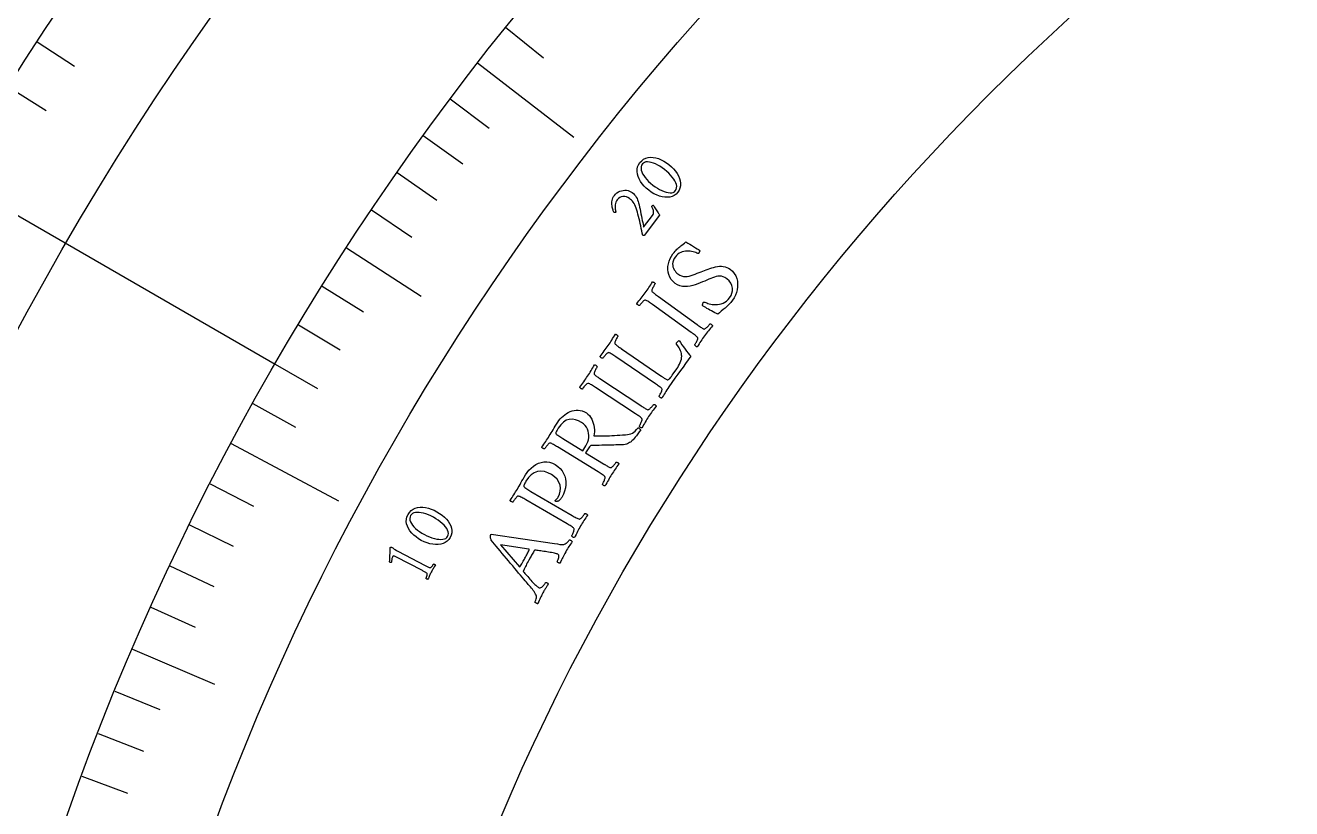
# Model space of a CAD drawing. Header units: millimetres. Extents: x -60 to 60, y -60 to 77.
# Drawn here: x -45.75 to -23.26, y 15.95 to 29.87 of the extents above; entities that cross this region are included whole.
import ezdxf

# ---------------------------------------------------------------- set-up
doc = ezdxf.new("R2010")
doc.units = ezdxf.units.MM
for name, color, linetype in [('ENGRAVE', 7, 'Continuous'), ('ENGRAVE_FINE', 8, 'Continuous'), ('TEXT', 5, 'Continuous')]:
    doc.layers.add(name, color=color, linetype=linetype)

msp = doc.modelspace()

# ---------------------------------------------------------------- linework, layer by layer
at = {"layer": 'ENGRAVE'}
for points in [[(-37.7163, 29.2023), (-36.0084, 27.8799)], [(-47.0252, 27.15), (-41.3094, 23.85)], [(-40.0455, 25.9162), (-38.7157, 25.0556)], [(-42.0938, 22.4367), (-40.1876, 21.4207)], [(-43.8445, 18.7869), (-42.3886, 18.163)]]:
    msp.add_lwpolyline(points, dxfattribs=at)
for radius in [58.8, 58.8, 57.225, 54.3, 54.3, 51.99, 47.7, 47.7, 45.18, 40.5, 40.5]:
    msp.add_circle((0, 0), radius, dxfattribs=at)
at = {"layer": 'ENGRAVE_FINE'}
for points in [[(-37.2183, 29.8344), (-36.5442, 29.294)], [(-45.5398, 29.5739), (-44.8756, 29.1425)], [(-46.049, 28.7746), (-45.3774, 28.3549)], [(-38.2037, 28.5616), (-37.5117, 28.0443)], [(-38.6805, 27.9125), (-37.9799, 27.4069)], [(-39.1465, 27.2551), (-38.4374, 26.7614)], [(-39.6015, 26.5896), (-38.8842, 26.108)], [(-40.4782, 25.2351), (-39.745, 24.778)], [(-40.8995, 24.5464), (-40.1586, 24.1017)], [(-41.3093, 23.8503), (-40.561, 23.4183)], [(-41.7074, 23.147), (-40.9519, 22.7277)], [(-42.4682, 21.7196), (-41.699, 21.3262)], [(-42.8307, 20.9958), (-42.0549, 20.6155)], [(-43.1809, 20.2657), (-42.3988, 19.8986)], [(-43.5189, 19.5293), (-42.7307, 19.1756)], [(-44.1576, 18.0386), (-43.3578, 17.7119)], [(-44.4581, 17.2848), (-43.6529, 16.9717)], [(-44.7459, 16.5255), (-43.9354, 16.2262)]]:
    msp.add_lwpolyline(points, dxfattribs=at)
at = {"layer": 'TEXT'}
for points in [[(-34.8316, 27.4308), (-34.8006, 27.4643), (-34.7661, 27.4904), (-34.7281, 27.509), (-34.6868, 27.5201), (-34.6431, 27.5245), (-34.598, 27.5227), (-34.5517, 27.5148), (-34.504, 27.5007), (-34.4561, 27.4813), (-34.4091, 27.4571), (-34.3628, 27.4282), (-34.3174, 27.3946), (-34.2746, 27.3577), (-34.2363, 27.319), (-34.2023, 27.2784), (-34.1728, 27.2359), (-34.1485, 27.1925), (-34.1302, 27.1491), (-34.118, 27.1056), (-34.1118, 27.0622), (-34.1126, 27.0198), (-34.1212, 26.9792), (-34.1377, 26.9405), (-34.1621, 26.9036), (-34.1916, 26.8721), (-34.2249, 26.8475), (-34.2622, 26.8299), (-34.3033, 26.8191), (-34.3472, 26.8146), (-34.3925, 26.8161), (-34.4392, 26.8234), (-34.4873, 26.8366), (-34.5357, 26.8551), (-34.5833, 26.8784), (-34.63, 26.9065), (-34.6759, 26.9394), (-34.7192, 26.9757), (-34.758, 27.014), (-34.7924, 27.0542), (-34.8224, 27.0965), (-34.847, 27.1398), (-34.8653, 27.1833), (-34.8774, 27.2269), (-34.8832, 27.2707), (-34.882, 27.3136), (-34.873, 27.3546), (-34.8562, 27.3937), (-34.8316, 27.4308)], [(-34.7891, 27.406), (-34.8034, 27.3827), (-34.8114, 27.3571), (-34.8133, 27.329), (-34.8089, 27.2986), (-34.7989, 27.2666), (-34.7841, 27.2338), (-34.7645, 27.2002), (-34.74, 27.1657), (-34.7114, 27.1311), (-34.6791, 27.0973), (-34.6434, 27.0641), (-34.604, 27.0317), (-34.5634, 27.0017), (-34.5229, 26.9752), (-34.4823, 26.9521), (-34.4417, 26.9324), (-34.4023, 26.9165), (-34.365, 26.9048), (-34.33, 26.8973), (-34.2972, 26.8939), (-34.2676, 26.8952), (-34.2421, 26.9015), (-34.2209, 26.913), (-34.2038, 26.9295), (-34.1888, 26.9539), (-34.1806, 26.9803), (-34.179, 27.0089), (-34.1842, 27.0396), (-34.1953, 27.0717), (-34.2113, 27.1047), (-34.2323, 27.1385), (-34.2582, 27.1731), (-34.2881, 27.2078), (-34.3209, 27.2418), (-34.3568, 27.2749), (-34.3956, 27.3073), (-34.4362, 27.3379), (-34.4765, 27.3648), (-34.5163, 27.3879), (-34.5557, 27.4074), (-34.5939, 27.4229), (-34.6301, 27.4341), (-34.6642, 27.441), (-34.6963, 27.4437), (-34.7254, 27.4418), (-34.7506, 27.4349), (-34.7718, 27.4229), (-34.7891, 27.406)], [(-34.596, 26.6752), (-34.5869, 26.6595), (-34.577, 26.643), (-34.5663, 26.6257), (-34.5549, 26.6076), (-34.5432, 26.5895), (-34.532, 26.5721), (-34.5211, 26.5554), (-34.5107, 26.5395), (-34.5012, 26.5253), (-34.4935, 26.5136), (-34.4874, 26.5044), (-34.4829, 26.4978), (-34.7585, 26.1353), (-34.7609, 26.1346), (-34.7638, 26.1341), (-34.7671, 26.1338), (-34.7708, 26.1336), (-34.7743, 26.1337), (-34.7773, 26.1342), (-34.7798, 26.1349), (-34.7817, 26.136), (-34.7902, 26.1771), (-34.7989, 26.219), (-34.808, 26.2615), (-34.8174, 26.3048), (-34.827, 26.3481), (-34.8368, 26.3908), (-34.8469, 26.4328), (-34.8573, 26.4743), (-34.8677, 26.5142), (-34.8782, 26.552), (-34.8887, 26.5874), (-34.8992, 26.6205), (-34.9109, 26.6528), (-34.9233, 26.681), (-34.9364, 26.7053), (-34.9503, 26.7255), (-34.9652, 26.7432), (-34.9813, 26.7601), (-34.9988, 26.7762), (-35.0175, 26.7915), (-35.0449, 26.8092), (-35.0733, 26.8211), (-35.1028, 26.8272), (-35.1332, 26.8274), (-35.1628, 26.8219), (-35.1895, 26.8107), (-35.2133, 26.7937), (-35.2342, 26.7709), (-35.2487, 26.7494), (-35.2599, 26.7276), (-35.2677, 26.7053), (-35.2722, 26.6827), (-35.2742, 26.6605), (-35.2747, 26.6395), (-35.2736, 26.6198), (-35.2709, 26.6012), (-35.2676, 26.5845), (-35.2644, 26.5705), (-35.2612, 26.5592), (-35.2582, 26.5505), (-35.2612, 26.5475), (-35.265, 26.5451), (-35.2698, 26.5433), (-35.2756, 26.5421), (-35.2812, 26.5415), (-35.2857, 26.5414), (-35.289, 26.5418), (-35.2912, 26.5428), (-35.2951, 26.5494), (-35.2997, 26.5588), (-35.3049, 26.5709), (-35.3106, 26.5856), (-35.3163, 26.6026), (-35.3211, 26.6212), (-35.3252, 26.6415), (-35.3284, 26.6634), (-35.3303, 26.6863), (-35.3305, 26.7095), (-35.329, 26.733), (-35.3257, 26.7568), (-35.32, 26.7804), (-35.3114, 26.8034), (-35.2997, 26.8258), (-35.285, 26.8474), (-35.2643, 26.8713), (-35.2413, 26.8916), (-35.216, 26.9083), (-35.1885, 26.9214), (-35.1597, 26.9309), (-35.1308, 26.9368), (-35.1017, 26.9392), (-35.0725, 26.9379), (-35.0441, 26.9331), (-35.0174, 26.9247), (-34.9923, 26.9127), (-34.9689, 26.8971), (-34.9475, 26.879), (-34.9283, 26.8594), (-34.9113, 26.8383), (-34.8965, 26.8156), (-34.8838, 26.7918), (-34.8728, 26.767), (-34.8637, 26.7412), (-34.8564, 26.7144), (-34.8478, 26.678), (-34.8393, 26.64), (-34.8308, 26.6004), (-34.8223, 26.5593), (-34.814, 26.518), (-34.8059, 26.478), (-34.7982, 26.4392), (-34.7907, 26.4017), (-34.7838, 26.3666), (-34.7775, 26.3352), (-34.772, 26.3076), (-34.7671, 26.2837), (-34.6085, 26.4921), (-34.5984, 26.5079), (-34.5918, 26.5242), (-34.5888, 26.541), (-34.5894, 26.5583), (-34.5931, 26.5767), (-34.5998, 26.5968), (-34.6093, 26.6185), (-34.6216, 26.6419), (-34.6233, 26.6456), (-34.6234, 26.6497), (-34.6219, 26.654), (-34.619, 26.6587), (-34.6174, 26.6605), (-34.6151, 26.6626), (-34.6122, 26.665), (-34.6086, 26.6678), (-34.6048, 26.6704), (-34.6015, 26.6725), (-34.5985, 26.6741), (-34.596, 26.6752)], [(-34.2457, 25.8105), (-34.2268, 25.8349), (-34.2087, 25.8565), (-34.1917, 25.8754), (-34.1755, 25.8916), (-34.1595, 25.9063), (-34.1428, 25.9209), (-34.1254, 25.9352), (-34.1074, 25.9494), (-34.088, 25.9644), (-34.0665, 25.9812), (-34.043, 25.9999), (-34.0174, 26.0204), (-33.9829, 26.0015), (-33.9483, 25.9816), (-33.9136, 25.9608), (-33.8787, 25.9391), (-33.8461, 25.9183), (-33.818, 25.9001), (-33.7945, 25.8846), (-33.7755, 25.8717), (-33.7718, 25.8687), (-33.77, 25.8643), (-33.7701, 25.8584), (-33.7721, 25.851), (-33.7752, 25.8434), (-33.7782, 25.8368), (-33.7813, 25.8312), (-33.7844, 25.8266), (-33.7889, 25.8215), (-33.7938, 25.8176), (-33.799, 25.815), (-33.8046, 25.8136), (-33.8216, 25.8227), (-33.8411, 25.8311), (-33.8631, 25.8387), (-33.8875, 25.8457), (-33.9135, 25.8513), (-33.9403, 25.8551), (-33.9679, 25.857), (-33.9963, 25.8571), (-34.0248, 25.8549), (-34.053, 25.8501), (-34.0807, 25.8427), (-34.108, 25.8326), (-34.1341, 25.8195), (-34.1583, 25.8028), (-34.1805, 25.7824), (-34.2009, 25.7585), (-34.2228, 25.7258), (-34.2385, 25.6941), (-34.2482, 25.6632), (-34.2517, 25.6333), (-34.2503, 25.6046), (-34.2453, 25.5774), (-34.2366, 25.5517), (-34.2242, 25.5275), (-34.2094, 25.5051), (-34.1932, 25.485), (-34.1756, 25.4671), (-34.1567, 25.4514), (-34.1247, 25.4308), (-34.0922, 25.4164), (-34.0591, 25.4083), (-34.0256, 25.4063), (-33.9916, 25.4089), (-33.9571, 25.4148), (-33.9221, 25.4237), (-33.8867, 25.4358), (-33.8509, 25.4494), (-33.8148, 25.463), (-33.7784, 25.4764), (-33.7418, 25.4897), (-33.7141, 25.5004), (-33.6851, 25.5117), (-33.6546, 25.5234), (-33.6228, 25.5357), (-33.59, 25.5478), (-33.5568, 25.5588), (-33.523, 25.5687), (-33.4888, 25.5775), (-33.4544, 25.5843), (-33.4203, 25.5881), (-33.3864, 25.5888), (-33.3527, 25.5864), (-33.3198, 25.5802), (-33.288, 25.5694), (-33.2573, 25.554), (-33.2277, 25.534), (-33.1886, 25.4992), (-33.1564, 25.4604), (-33.1314, 25.4176), (-33.1133, 25.3709), (-33.1019, 25.3219), (-33.0966, 25.2723), (-33.0976, 25.2221), (-33.1046, 25.1713), (-33.1175, 25.1214), (-33.1356, 25.0738), (-33.1591, 25.0285), (-33.1879, 24.9855), (-33.2184, 24.9473), (-33.2505, 24.9114), (-33.2843, 24.8779), (-33.3199, 24.8466), (-33.3551, 24.8172), (-33.388, 24.7891), (-33.4187, 24.7622), (-33.4471, 24.7366), (-33.4747, 24.7497), (-33.5029, 24.7637), (-33.5317, 24.7787), (-33.5611, 24.7945), (-33.5898, 24.8103), (-33.6165, 24.8254), (-33.6414, 24.8396), (-33.6643, 24.8531), (-33.6841, 24.865), (-33.6997, 24.8745), (-33.711, 24.8816), (-33.718, 24.8864), (-33.7188, 24.8936), (-33.7191, 24.9008), (-33.7188, 24.9081), (-33.718, 24.9155), (-33.7166, 24.9227), (-33.7143, 24.9295), (-33.7113, 24.9358), (-33.7074, 24.9418), (-33.7016, 24.9477), (-33.695, 24.9509), (-33.6876, 24.9513), (-33.6794, 24.9488), (-33.6646, 24.9427), (-33.6467, 24.9363), (-33.6256, 24.9296), (-33.6015, 24.9226), (-33.5749, 24.9163), (-33.5467, 24.9116), (-33.5168, 24.9085), (-33.4853, 24.9069), (-33.453, 24.9079), (-33.4207, 24.9124), (-33.3885, 24.9204), (-33.3564, 24.9318), (-33.3251, 24.9478), (-33.295, 24.9693), (-33.2664, 24.9964), (-33.239, 25.0291), (-33.2146, 25.0681), (-33.1984, 25.1095), (-33.1902, 25.1534), (-33.1903, 25.1997), (-33.1996, 25.2456), (-33.2195, 25.2885), (-33.2498, 25.3283), (-33.2906, 25.3649), (-33.3233, 25.3869), (-33.3553, 25.4024), (-33.3864, 25.4114), (-33.4168, 25.4138), (-33.4471, 25.4114), (-33.4778, 25.4058), (-33.509, 25.397), (-33.5407, 25.3851), (-33.5731, 25.3712), (-33.6067, 25.3567), (-33.6413, 25.3415), (-33.6771, 25.3257), (-33.7183, 25.309), (-33.7608, 25.2924), (-33.8046, 25.276), (-33.8497, 25.2596), (-33.8955, 25.2453), (-33.9413, 25.235), (-33.9871, 25.2285), (-34.033, 25.2261), (-34.0782, 25.2293), (-34.1219, 25.2401), (-34.1641, 25.2584), (-34.2049, 25.2842), (-34.2439, 25.3174), (-34.2759, 25.3544), (-34.3009, 25.395), (-34.3189, 25.4393), (-34.3303, 25.4859), (-34.3355, 25.5332), (-34.3346, 25.5814), (-34.3275, 25.6304), (-34.3147, 25.6787), (-34.2968, 25.7248), (-34.2738, 25.7687), (-34.2457, 25.8105)], [(-34.7397, 25.1139), (-34.7223, 25.1382), (-34.7055, 25.1625), (-34.6891, 25.1866), (-34.6733, 25.2107), (-34.6575, 25.2349), (-34.6412, 25.2596), (-34.6243, 25.2847), (-34.607, 25.3102), (-34.601, 25.3102), (-34.5945, 25.3084), (-34.5874, 25.3048), (-34.5798, 25.2993), (-34.5727, 25.293), (-34.5672, 25.2872), (-34.5633, 25.2817), (-34.5611, 25.2766), (-34.5654, 25.2704), (-34.5709, 25.2619), (-34.5776, 25.2511), (-34.5856, 25.238), (-34.5938, 25.2237), (-34.6014, 25.2097), (-34.6084, 25.1959), (-34.6148, 25.1823), (-34.6197, 25.1698), (-34.6221, 25.1593), (-34.622, 25.151), (-34.6195, 25.1447), (-34.6123, 25.136), (-34.6035, 25.127), (-34.5931, 25.1175), (-34.581, 25.1078), (-34.5678, 25.0976), (-34.5539, 25.0871), (-34.5394, 25.0763), (-34.5241, 25.0651), (-34.5216, 25.0633), (-34.5191, 25.0616), (-34.5167, 25.0598), (-34.5142, 25.058), (-34.5117, 25.0562), (-34.5093, 25.0544), (-34.5068, 25.0526), (-34.5043, 25.0508), (-33.8186, 24.5529), (-33.8161, 24.5511), (-33.8136, 24.5493), (-33.8112, 24.5475), (-33.8087, 24.5458), (-33.8062, 24.544), (-33.8038, 24.5422), (-33.8013, 24.5404), (-33.7988, 24.5386), (-33.7835, 24.5276), (-33.7689, 24.5172), (-33.7549, 24.5074), (-33.7415, 24.4982), (-33.7288, 24.49), (-33.7169, 24.4832), (-33.7058, 24.4777), (-33.6954, 24.4735), (-33.6893, 24.4734), (-33.6817, 24.476), (-33.6725, 24.4811), (-33.6616, 24.4888), (-33.6502, 24.4983), (-33.6389, 24.5084), (-33.6278, 24.5194), (-33.617, 24.5312), (-33.6071, 24.5424), (-33.5991, 24.5518), (-33.5928, 24.5594), (-33.5884, 24.5652), (-33.5829, 24.5645), (-33.5765, 24.5625), (-33.5693, 24.559), (-33.5612, 24.5541), (-33.5537, 24.5485), (-33.548, 24.5429), (-33.5443, 24.5372), (-33.5424, 24.5316), (-33.5616, 24.5086), (-33.5804, 24.4861), (-33.5986, 24.4639), (-33.6164, 24.4422), (-33.6339, 24.4205), (-33.6512, 24.3981), (-33.6685, 24.3753), (-33.6857, 24.3519), (-33.7021, 24.3288), (-33.7183, 24.3053), (-33.7344, 24.2814), (-33.7503, 24.257), (-33.7661, 24.2322), (-33.782, 24.2072), (-33.7978, 24.1819), (-33.8137, 24.1562), (-33.8197, 24.1562), (-33.8262, 24.158), (-33.8333, 24.1616), (-33.841, 24.167), (-33.8482, 24.1732), (-33.8537, 24.1789), (-33.8577, 24.1843), (-33.86, 24.1893), (-33.8559, 24.1954), (-33.8507, 24.2037), (-33.8443, 24.2143), (-33.8367, 24.2272), (-33.8289, 24.2412), (-33.8219, 24.2553), (-33.8155, 24.2695), (-33.8099, 24.2837), (-33.8058, 24.2966), (-33.8039, 24.307), (-33.8041, 24.3147), (-33.8065, 24.3198), (-33.8151, 24.3303), (-33.8255, 24.3412), (-33.838, 24.3524), (-33.8524, 24.3639), (-33.8681, 24.3758), (-33.8845, 24.388), (-33.9016, 24.4005), (-33.9194, 24.4134), (-34.6072, 24.9085), (-34.6252, 24.9213), (-34.6426, 24.9336), (-34.6597, 24.9455), (-34.6763, 24.9569), (-34.6922, 24.9671), (-34.707, 24.9755), (-34.7209, 24.982), (-34.7337, 24.9867), (-34.74, 24.9878), (-34.7477, 24.9856), (-34.7568, 24.9801), (-34.7673, 24.9713), (-34.7785, 24.9606), (-34.7896, 24.9493), (-34.8007, 24.9376), (-34.8116, 24.9252), (-34.8216, 24.9136), (-34.8298, 24.9038), (-34.8361, 24.8959), (-34.8406, 24.8899), (-34.8462, 24.8904), (-34.8526, 24.8923), (-34.8599, 24.8957), (-34.868, 24.9005), (-34.8756, 24.906), (-34.8813, 24.9116), (-34.8851, 24.9172), (-34.8869, 24.9229), (-34.868, 24.9476), (-34.8491, 24.9719), (-34.8303, 24.9959), (-34.8114, 25.0196), (-34.7928, 25.0432), (-34.7747, 25.0667), (-34.757, 25.0903), (-34.7397, 25.1139)], [(-34.4608, 23.643), (-34.459, 23.6417), (-34.4567, 23.6401), (-34.4539, 23.6383), (-34.4508, 23.6361), (-34.4427, 23.6305), (-34.4334, 23.6242), (-34.423, 23.617), (-34.4114, 23.6091), (-34.3994, 23.601), (-34.3879, 23.5936), (-34.3767, 23.5866), (-34.3659, 23.5803), (-34.3561, 23.5752), (-34.3482, 23.5719), (-34.3421, 23.5704), (-34.3378, 23.5709), (-34.3265, 23.576), (-34.3157, 23.5829), (-34.3054, 23.5915), (-34.2956, 23.6018), (-34.285, 23.6148), (-34.2724, 23.6315), (-34.2577, 23.6517), (-34.241, 23.6756), (-34.1777, 23.7668), (-34.1619, 23.791), (-34.1466, 23.8173), (-34.1318, 23.8457), (-34.1176, 23.8761), (-34.1054, 23.9067), (-34.0966, 23.9357), (-34.0914, 23.9629), (-34.0896, 23.9885), (-34.0912, 24.0114), (-34.0952, 24.0353), (-34.1016, 24.0602), (-34.1104, 24.086), (-34.1224, 24.1131), (-34.1382, 24.1418), (-34.1577, 24.1722), (-34.1811, 24.2042), (-34.1836, 24.21), (-34.1833, 24.217), (-34.1803, 24.2251), (-34.1747, 24.2345), (-34.1643, 24.2477), (-34.1545, 24.2575), (-34.1453, 24.264), (-34.1365, 24.2671), (-34.1113, 24.2314), (-34.0853, 24.1944), (-34.0587, 24.1562), (-34.0314, 24.1168), (-34.0042, 24.0789), (-33.978, 24.0453), (-33.9529, 24.016), (-33.9287, 23.9909), (-33.9747, 23.9262), (-34.0209, 23.8619), (-34.0672, 23.798), (-34.1136, 23.7345), (-34.1613, 23.6689), (-34.2113, 23.5988), (-34.2636, 23.5242), (-34.3181, 23.445), (-34.3368, 23.4173), (-34.3541, 23.3909), (-34.3701, 23.3657), (-34.3848, 23.3417), (-34.3991, 23.3183), (-34.4139, 23.2946), (-34.4294, 23.2707), (-34.4454, 23.2466), (-34.4514, 23.2464), (-34.4579, 23.2481), (-34.4651, 23.2515), (-34.473, 23.2567), (-34.4803, 23.2626), (-34.486, 23.2682), (-34.4901, 23.2735), (-34.4926, 23.2784), (-34.4887, 23.2846), (-34.4836, 23.2931), (-34.4775, 23.3038), (-34.4703, 23.3169), (-34.4629, 23.3311), (-34.4562, 23.3454), (-34.4503, 23.3597), (-34.445, 23.3741), (-34.4413, 23.3871), (-34.4396, 23.3975), (-34.44, 23.4052), (-34.4426, 23.4102), (-34.4514, 23.4206), (-34.4622, 23.4312), (-34.4749, 23.442), (-34.4896, 23.4532), (-34.5056, 23.4646), (-34.5224, 23.4764), (-34.5398, 23.4885), (-34.5579, 23.5009), (-35.2587, 23.9774), (-35.277, 23.9898), (-35.2948, 24.0016), (-35.3121, 24.013), (-35.329, 24.024), (-35.3452, 24.0338), (-35.3602, 24.0418), (-35.3743, 24.0479), (-35.3872, 24.0523), (-35.3935, 24.0532), (-35.4011, 24.0508), (-35.4101, 24.045), (-35.4204, 24.036), (-35.4313, 24.025), (-35.4421, 24.0134), (-35.4528, 24.0013), (-35.4635, 23.9887), (-35.4731, 23.9768), (-35.481, 23.9668), (-35.4872, 23.9587), (-35.4915, 23.9526), (-35.4971, 23.953), (-35.5036, 23.9548), (-35.5109, 23.9579), (-35.5192, 23.9625), (-35.5269, 23.9678), (-35.5328, 23.9732), (-35.5367, 23.9788), (-35.5387, 23.9844), (-35.5204, 24.0095), (-35.5022, 24.0344), (-35.484, 24.0589), (-35.4658, 24.0831), (-35.4478, 24.1071), (-35.4303, 24.1312), (-35.4132, 24.1552), (-35.3966, 24.1792), (-35.3799, 24.204), (-35.3637, 24.2287), (-35.348, 24.2533), (-35.3328, 24.2778), (-35.3176, 24.3024), (-35.302, 24.3275), (-35.2858, 24.353), (-35.2692, 24.379), (-35.2632, 24.3792), (-35.2566, 24.3776), (-35.2494, 24.3741), (-35.2417, 24.3688), (-35.2344, 24.3628), (-35.2288, 24.3571), (-35.2248, 24.3517), (-35.2224, 24.3467), (-35.2265, 24.3404), (-35.2318, 24.3317), (-35.2382, 24.3207), (-35.2458, 24.3074), (-35.2537, 24.2929), (-35.2609, 24.2787), (-35.2675, 24.2647), (-35.2736, 24.2509), (-35.2781, 24.2383), (-35.2802, 24.2278), (-35.2799, 24.2194), (-35.2773, 24.2132), (-35.2698, 24.2047), (-35.2608, 24.1959), (-35.2501, 24.1868), (-35.2378, 24.1773), (-35.2244, 24.1675), (-35.2102, 24.1574), (-35.1953, 24.147), (-35.1797, 24.1362), (-35.1772, 24.1345), (-35.1747, 24.1328), (-35.1722, 24.1311), (-35.1697, 24.1293), (-35.1672, 24.1276), (-35.1647, 24.1259), (-35.1622, 24.1242), (-35.1596, 24.1224)], [(-35.7627, 23.6344), (-35.7463, 23.6595), (-35.7305, 23.6844), (-35.7152, 23.7092), (-35.7004, 23.7339), (-35.6856, 23.7588), (-35.6703, 23.7841), (-35.6546, 23.8099), (-35.6383, 23.8361), (-35.6323, 23.8364), (-35.6257, 23.8349), (-35.6185, 23.8315), (-35.6106, 23.8263), (-35.6033, 23.8204), (-35.5976, 23.8148), (-35.5935, 23.8095), (-35.591, 23.8045), (-35.5951, 23.7981), (-35.6002, 23.7894), (-35.6065, 23.7783), (-35.6139, 23.7648), (-35.6215, 23.7503), (-35.6285, 23.736), (-35.6349, 23.7219), (-35.6408, 23.708), (-35.6451, 23.6953), (-35.647, 23.6848), (-35.6466, 23.6764), (-35.6439, 23.6702), (-35.6363, 23.6619), (-35.6271, 23.6532), (-35.6163, 23.6442), (-35.6039, 23.635), (-35.5903, 23.6254), (-35.5759, 23.6155), (-35.5609, 23.6053), (-35.5452, 23.5948), (-35.5426, 23.5931), (-35.5401, 23.5914), (-35.5376, 23.5897), (-35.535, 23.588), (-35.5325, 23.5863), (-35.53, 23.5846), (-35.5274, 23.583), (-35.5249, 23.5813), (-34.8188, 23.1126), (-34.8163, 23.1109), (-34.8137, 23.1092), (-34.8112, 23.1075), (-34.8087, 23.1058), (-34.8061, 23.1042), (-34.8036, 23.1025), (-34.801, 23.1008), (-34.7985, 23.0991), (-34.7827, 23.0887), (-34.7677, 23.0789), (-34.7533, 23.0698), (-34.7395, 23.0612), (-34.7265, 23.0535), (-34.7144, 23.0472), (-34.703, 23.0421), (-34.6924, 23.0384), (-34.6864, 23.0386), (-34.6788, 23.0415), (-34.6698, 23.047), (-34.6593, 23.0552), (-34.6483, 23.065), (-34.6374, 23.0757), (-34.6268, 23.0871), (-34.6165, 23.0993), (-34.6071, 23.1109), (-34.5995, 23.1207), (-34.5935, 23.1285), (-34.5893, 23.1345), (-34.5838, 23.1341), (-34.5774, 23.1323), (-34.57, 23.1291), (-34.5617, 23.1245), (-34.554, 23.1193), (-34.5481, 23.1139), (-34.5441, 23.1084), (-34.542, 23.1029), (-34.5603, 23.0791), (-34.578, 23.0558), (-34.5953, 23.0329), (-34.6122, 23.0105), (-34.6287, 22.988), (-34.6451, 22.965), (-34.6614, 22.9414), (-34.6776, 22.9173), (-34.693, 22.8936), (-34.7083, 22.8694), (-34.7233, 22.8448), (-34.7382, 22.8198), (-34.753, 22.7944), (-34.7677, 22.7687), (-34.7825, 22.7427), (-34.7973, 22.7165), (-34.8033, 22.7162), (-34.8099, 22.7177), (-34.8171, 22.721), (-34.825, 22.7261), (-34.8324, 22.7319), (-34.8382, 22.7375), (-34.8424, 22.7427), (-34.845, 22.7476), (-34.8412, 22.7538), (-34.8363, 22.7623), (-34.8303, 22.7732), (-34.8233, 22.7864), (-34.8161, 22.8007), (-34.8096, 22.8151), (-34.8039, 22.8295), (-34.7989, 22.844), (-34.7953, 22.8571), (-34.7938, 22.8675), (-34.7944, 22.8751), (-34.797, 22.8801), (-34.806, 22.8903), (-34.8169, 22.9008), (-34.8298, 22.9114), (-34.8447, 22.9223), (-34.8609, 22.9335), (-34.8778, 22.945), (-34.8954, 22.9569), (-34.9137, 22.969), (-35.6217, 23.4347), (-35.6401, 23.4468), (-35.6581, 23.4584), (-35.6757, 23.4695), (-35.6927, 23.4802), (-35.709, 23.4898), (-35.7242, 23.4975), (-35.7383, 23.5035), (-35.7513, 23.5076), (-35.7576, 23.5084), (-35.7652, 23.5059), (-35.7741, 23.5), (-35.7843, 23.4908), (-35.795, 23.4796), (-35.8057, 23.4679), (-35.8162, 23.4557), (-35.8266, 23.4429), (-35.8361, 23.4308), (-35.8438, 23.4207), (-35.8499, 23.4126), (-35.8541, 23.4064), (-35.8597, 23.4067), (-35.8662, 23.4083), (-35.8736, 23.4114), (-35.8819, 23.4158), (-35.8898, 23.421), (-35.8957, 23.4264), (-35.8997, 23.4318), (-35.9018, 23.4375), (-35.8839, 23.4629), (-35.866, 23.4879), (-35.8482, 23.5127), (-35.8304, 23.5372), (-35.8128, 23.5615), (-35.7956, 23.5859), (-35.7789, 23.6101), (-35.7627, 23.6344)], [(-36.2929, 22.8196), (-36.2733, 22.848), (-36.251, 22.8755), (-36.2261, 22.9018), (-36.1986, 22.9271), (-36.169, 22.9505), (-36.138, 22.9713), (-36.1057, 22.9895), (-36.0719, 23.0051), (-36.0372, 23.0174), (-36.0018, 23.0258), (-35.9657, 23.0301), (-35.929, 23.0305), (-35.8922, 23.0262), (-35.8556, 23.0165), (-35.8193, 23.0015), (-35.7833, 22.9811), (-35.7549, 22.9599), (-35.7297, 22.9348), (-35.7076, 22.9057), (-35.6886, 22.8727), (-35.6728, 22.8371), (-35.6602, 22.8003), (-35.6508, 22.7622), (-35.6445, 22.7228), (-35.6416, 22.6835), (-35.6419, 22.6456), (-35.6455, 22.6091), (-35.6525, 22.5739), (-35.6022, 22.5732), (-35.5538, 22.573), (-35.5071, 22.5733), (-35.4622, 22.574), (-35.4182, 22.5752), (-35.3739, 22.5769), (-35.3296, 22.579), (-35.285, 22.5815), (-35.2392, 22.5844), (-35.191, 22.5875), (-35.1404, 22.5908), (-35.0873, 22.5942), (-35.0532, 22.598), (-35.0215, 22.6044), (-34.9924, 22.6135), (-34.9658, 22.6252), (-34.9405, 22.6406), (-34.9154, 22.6608), (-34.8906, 22.6857), (-34.8659, 22.7155), (-34.86, 22.7155), (-34.8534, 22.7133), (-34.8461, 22.7089), (-34.8382, 22.7022), (-34.8308, 22.6952), (-34.8252, 22.6896), (-34.8214, 22.6854), (-34.8193, 22.6827), (-34.8455, 22.6434), (-34.8701, 22.6079), (-34.8931, 22.5764), (-34.9146, 22.5489), (-34.9343, 22.5253), (-34.9519, 22.5056), (-34.9675, 22.4897), (-34.981, 22.4778), (-34.9909, 22.471), (-35.0028, 22.4631), (-35.0168, 22.4541), (-35.0328, 22.444), (-35.0513, 22.4345), (-35.0724, 22.4269), (-35.0964, 22.4214), (-35.1231, 22.4179), (-35.1355, 22.4172), (-35.1524, 22.4163), (-35.174, 22.4154), (-35.2001, 22.4143), (-35.23, 22.4133), (-35.2628, 22.4123), (-35.2986, 22.4113), (-35.3374, 22.4104), (-35.3784, 22.4095), (-35.4207, 22.4085), (-35.4644, 22.4075), (-35.5095, 22.4063), (-35.555, 22.4053), (-35.6, 22.4044), (-35.6443, 22.4036), (-35.6881, 22.4031), (-35.7024, 22.4004), (-35.716, 22.3929), (-35.729, 22.3809), (-35.7413, 22.3641), (-35.7964, 22.2758), (-35.4824, 22.0803), (-35.4798, 22.0787), (-35.4772, 22.0771), (-35.4746, 22.0755), (-35.472, 22.0739), (-35.4695, 22.0723), (-35.4669, 22.0707), (-35.4643, 22.0691), (-35.4617, 22.0674), (-35.4456, 22.0575), (-35.4303, 22.0482), (-35.4156, 22.0394), (-35.4016, 22.0313), (-35.3884, 22.024), (-35.3761, 22.018), (-35.3646, 22.0133), (-35.3539, 22.0099), (-35.3478, 22.0103), (-35.3404, 22.0133), (-35.3315, 22.0191), (-35.3213, 22.0276), (-35.3105, 22.0378), (-35.3, 22.0488), (-35.2898, 22.0605), (-35.2798, 22.073), (-35.2707, 22.0849), (-35.2634, 22.0949), (-35.2577, 22.1029), (-35.2536, 22.109), (-35.2481, 22.1087), (-35.2416, 22.1071), (-35.2342, 22.1041), (-35.2258, 22.0998), (-35.2179, 22.0948), (-35.2118, 22.0896), (-35.2077, 22.0842), (-35.2054, 22.0787), (-35.223, 22.0545), (-35.2401, 22.0306), (-35.2567, 22.0073), (-35.2728, 21.9843), (-35.2887, 21.9614), (-35.3045, 21.9379), (-35.32, 21.9138), (-35.3355, 21.8893), (-35.3502, 21.8651), (-35.3648, 21.8405), (-35.3791, 21.8155), (-35.3932, 21.79), (-35.4072, 21.7642), (-35.4213, 21.7381), (-35.4353, 21.7117), (-35.4493, 21.685), (-35.4552, 21.6846), (-35.4619, 21.6859), (-35.4692, 21.689), (-35.4773, 21.6938), (-35.4848, 21.6994), (-35.4908, 21.7048), (-35.4951, 21.7099), (-35.4978, 21.7147), (-35.4942, 21.721), (-35.4895, 21.7297), (-35.4839, 21.7408), (-35.4773, 21.7541), (-35.4705, 21.7687), (-35.4645, 21.7832), (-35.4592, 21.7978), (-35.4546, 21.8124), (-35.4514, 21.8256), (-35.4502, 21.836), (-35.451, 21.8437), (-35.4538, 21.8486), (-35.463, 21.8585), (-35.4743, 21.8686), (-35.4875, 21.8789), (-35.5026, 21.8894), (-35.5192, 21.9001), (-35.5364, 21.9111), (-35.5544, 21.9224), (-35.573, 21.934), (-36.2955, 22.377), (-36.3143, 22.3885), (-36.3326, 22.3996), (-36.3504, 22.4102), (-36.3678, 22.4204), (-36.3844, 22.4295), (-36.3998, 22.4368), (-36.4141, 22.4423), (-36.4272, 22.4461), (-36.4335, 22.4467), (-36.441, 22.4439), (-36.4497, 22.4378), (-36.4596, 22.4283), (-36.47, 22.4168), (-36.4802, 22.405), (-36.4902, 22.3927), (-36.5, 22.38), (-36.5089, 22.3681), (-36.5162, 22.358), (-36.5218, 22.3498), (-36.5259, 22.3436), (-36.5315, 22.3437), (-36.538, 22.3452), (-36.5455, 22.348), (-36.5539, 22.3522), (-36.5619, 22.3572), (-36.568, 22.3623), (-36.5722, 22.3677), (-36.5744, 22.3733), (-36.5573, 22.3991), (-36.5403, 22.4246), (-36.5234, 22.4496), (-36.5065, 22.4742), (-36.4899, 22.4986), (-36.4736, 22.5232), (-36.4578, 22.5478), (-36.4423, 22.5725), (-36.4262, 22.5986), (-36.4097, 22.6259), (-36.3928, 22.6543), (-36.3755, 22.6838), (-36.3571, 22.7148), (-36.3373, 22.7478), (-36.3158, 22.7827), (-36.2929, 22.8196)], [(-35.8688, 22.8133), (-35.9236, 22.8429), (-35.9783, 22.8618), (-36.0328, 22.87), (-36.0871, 22.8675), (-36.1403, 22.8517), (-36.191, 22.8201), (-36.2394, 22.7727), (-36.2852, 22.7094), (-36.2907, 22.7004), (-36.2973, 22.6891), (-36.3049, 22.6756), (-36.3137, 22.6599), (-36.3213, 22.6444), (-36.3254, 22.6315), (-36.3262, 22.6212), (-36.3235, 22.6135), (-36.3163, 22.6047), (-36.306, 22.595), (-36.2925, 22.5844), (-36.2758, 22.5728), (-36.2574, 22.5609), (-36.2389, 22.549), (-36.2202, 22.5371), (-36.2013, 22.5253), (-35.8482, 22.308), (-35.7919, 22.3982), (-35.7734, 22.432), (-35.759, 22.4673), (-35.7489, 22.5042), (-35.743, 22.5428), (-35.7416, 22.5818), (-35.7448, 22.6199), (-35.7527, 22.6573), (-35.7653, 22.6939), (-35.7829, 22.7285), (-35.8061, 22.76), (-35.8347, 22.7882), (-35.8688, 22.8133)], [(-36.3387, 22.0649), (-36.2909, 22.0318), (-36.2497, 21.9946), (-36.2153, 21.9535), (-36.1876, 21.9084), (-36.1669, 21.8603), (-36.1532, 21.8101), (-36.1467, 21.7579), (-36.1473, 21.7037), (-36.1551, 21.6483), (-36.1702, 21.5927), (-36.1926, 21.5369), (-36.2223, 21.4809), (-36.227, 21.4735), (-36.2328, 21.4652), (-36.2397, 21.4561), (-36.2476, 21.4461), (-36.256, 21.4364), (-36.2642, 21.428), (-36.2722, 21.421), (-36.2799, 21.4154), (-36.2834, 21.4145), (-36.2881, 21.4131), (-36.2941, 21.4113), (-36.3014, 21.4091), (-36.3093, 21.4075), (-36.3172, 21.4077), (-36.3251, 21.4097), (-36.333, 21.4135), (-36.3371, 21.4167), (-36.3391, 21.4201), (-36.3389, 21.4237), (-36.3365, 21.4275), (-36.3305, 21.4335), (-36.3242, 21.4398), (-36.3177, 21.4462), (-36.311, 21.4527), (-36.3043, 21.4597), (-36.2978, 21.4675), (-36.2917, 21.476), (-36.2858, 21.4853), (-36.2606, 21.5376), (-36.2464, 21.5909), (-36.2433, 21.6451), (-36.2512, 21.7004), (-36.2709, 21.7539), (-36.303, 21.8031), (-36.3477, 21.848), (-36.405, 21.8884), (-36.4681, 21.9203), (-36.5302, 21.9396), (-36.5913, 21.9461), (-36.6514, 21.9399), (-36.7089, 21.9199), (-36.7623, 21.8849), (-36.8115, 21.835), (-36.8564, 21.7701), (-36.8616, 21.761), (-36.8679, 21.7496), (-36.8753, 21.7359), (-36.8836, 21.72), (-36.8908, 21.7043), (-36.8946, 21.6912), (-36.8951, 21.6809), (-36.8922, 21.6733), (-36.8848, 21.6647), (-36.8742, 21.6552), (-36.8605, 21.645), (-36.8435, 21.6339), (-36.8248, 21.6224), (-36.806, 21.6109), (-36.787, 21.5996), (-36.7678, 21.5882), (-36.0387, 21.1602), (-36.0197, 21.1491), (-36.0014, 21.1385), (-35.9836, 21.1284), (-35.9664, 21.1188), (-35.95, 21.1103), (-35.9347, 21.1035), (-35.9205, 21.0983), (-35.9074, 21.0948), (-35.9014, 21.0953), (-35.894, 21.0986), (-35.8853, 21.1046), (-35.8753, 21.1133), (-35.8648, 21.1238), (-35.8547, 21.1348), (-35.8449, 21.1465), (-35.8355, 21.1589), (-35.827, 21.1706), (-35.82, 21.1805), (-35.8146, 21.1885), (-35.8108, 21.1947), (-35.8052, 21.1945), (-35.7987, 21.1931), (-35.7912, 21.1903), (-35.7827, 21.1862), (-35.7746, 21.1814), (-35.7685, 21.1764), (-35.7642, 21.1711), (-35.7618, 21.1657), (-35.7787, 21.141), (-35.7952, 21.1167), (-35.8112, 21.0929), (-35.8268, 21.0696), (-35.842, 21.0462), (-35.8572, 21.0223), (-35.8721, 20.9979), (-35.887, 20.9729), (-35.901, 20.9484), (-35.9148, 20.9236), (-35.9284, 20.8985), (-35.9416, 20.8731), (-35.9547, 20.8473), (-35.9679, 20.8211), (-35.9812, 20.7945), (-35.9945, 20.7676), (-36.0004, 20.767), (-36.007, 20.7681), (-36.0145, 20.771), (-36.0226, 20.7757), (-36.0304, 20.7811), (-36.0365, 20.7863), (-36.0409, 20.7912), (-36.0438, 20.796), (-36.0403, 20.8024), (-36.036, 20.811), (-36.0308, 20.8219), (-36.0247, 20.8351), (-36.0185, 20.8494), (-36.013, 20.8638), (-36.0082, 20.8784), (-36.004, 20.893), (-36.0012, 20.9063), (-36.0002, 20.9168), (-36.0012, 20.9244), (-36.0042, 20.9292), (-36.0137, 20.9389), (-36.0251, 20.9487), (-36.0386, 20.9587), (-36.0541, 20.9688), (-36.0708, 20.9791), (-36.0884, 20.9896), (-36.1066, 21.0004), (-36.1256, 21.0115), (-36.8581, 21.4376), (-36.8772, 21.4486), (-36.8958, 21.4592), (-36.9139, 21.4694), (-36.9316, 21.4791), (-36.9483, 21.4878), (-36.9639, 21.4947), (-36.9784, 21.4998), (-36.9916, 21.5032), (-36.9979, 21.5037), (-37.0054, 21.5008), (-37.0139, 21.4944), (-37.0235, 21.4846), (-37.0336, 21.4729), (-37.0435, 21.4608), (-37.0532, 21.4483), (-37.0626, 21.4354), (-37.0712, 21.4232), (-37.0783, 21.4129), (-37.0837, 21.4046), (-37.0876, 21.3983), (-37.0932, 21.3983), (-37.0997, 21.3996), (-37.1073, 21.4022), (-37.1159, 21.4062), (-37.124, 21.4109), (-37.1302, 21.4159), (-37.1345, 21.4212), (-37.1369, 21.4267), (-37.1205, 21.453), (-37.1041, 21.4788), (-37.0878, 21.5043), (-37.0716, 21.5293), (-37.0556, 21.5542), (-37.04, 21.5791), (-37.0248, 21.6041), (-37.0099, 21.6292), (-36.9945, 21.6558), (-36.9787, 21.6835), (-36.9625, 21.7123), (-36.946, 21.7422), (-36.9285, 21.7737), (-36.9094, 21.8072), (-36.8889, 21.8426), (-36.8669, 21.8801), (-36.8373, 21.9247), (-36.8039, 21.9655), (-36.7665, 22.0027), (-36.7252, 22.0361), (-36.6811, 22.0645), (-36.6352, 22.0867), (-36.5876, 22.1026), (-36.5382, 22.1122), (-36.4881, 22.1141), (-36.4381, 22.1068), (-36.3883, 22.0904), (-36.3387, 22.0649)], [(-38.9521, 21.1761), (-38.9271, 21.2143), (-38.8975, 21.2458), (-38.8632, 21.2705), (-38.8244, 21.2885), (-38.782, 21.3001), (-38.7373, 21.3059), (-38.6903, 21.3059), (-38.6409, 21.3001), (-38.5904, 21.289), (-38.54, 21.2731), (-38.4895, 21.2524), (-38.4391, 21.2269), (-38.3908, 21.1978), (-38.3464, 21.1661), (-38.3061, 21.1317), (-38.2699, 21.0948), (-38.2386, 21.0561), (-38.2133, 21.0164), (-38.1939, 20.9757), (-38.1805, 20.9339), (-38.1741, 20.8919), (-38.1758, 20.8505), (-38.1856, 20.8095), (-38.2034, 20.769), (-38.2271, 20.7331), (-38.2559, 20.7032), (-38.2896, 20.6795), (-38.3284, 20.662), (-38.3709, 20.6502), (-38.4157, 20.644), (-38.463, 20.6434), (-38.5126, 20.6483), (-38.5635, 20.6584), (-38.6143, 20.6733), (-38.6651, 20.6932), (-38.7159, 20.7179), (-38.7646, 20.7464), (-38.8094, 20.7776), (-38.8501, 20.8115), (-38.8867, 20.8481), (-38.9182, 20.8866), (-38.9436, 20.9264), (-38.9629, 20.9673), (-38.976, 21.0095), (-38.982, 21.0521), (-38.9801, 21.094), (-38.9701, 21.1353), (-38.9521, 21.1761)], [(-38.906, 21.1588), (-38.9161, 21.1334), (-38.9198, 21.1068), (-38.9169, 21.0788), (-38.9074, 21.0496), (-38.8922, 21.0197), (-38.8721, 20.9899), (-38.8471, 20.96), (-38.8172, 20.9301), (-38.7831, 20.9009), (-38.7456, 20.873), (-38.7048, 20.8463), (-38.6606, 20.821), (-38.6155, 20.7982), (-38.571, 20.7789), (-38.5272, 20.763), (-38.4839, 20.7504), (-38.4423, 20.7414), (-38.4036, 20.7361), (-38.3678, 20.7346), (-38.3349, 20.7368), (-38.3059, 20.743), (-38.2819, 20.7536), (-38.2629, 20.7684), (-38.2488, 20.7876), (-38.2382, 20.8141), (-38.2345, 20.8416), (-38.2378, 20.87), (-38.2481, 20.8994), (-38.2644, 20.9292), (-38.2857, 20.959), (-38.3121, 20.9888), (-38.3435, 21.0186), (-38.3787, 21.0478), (-38.4168, 21.0757), (-38.4578, 21.1023), (-38.5015, 21.1277), (-38.5467, 21.151), (-38.5909, 21.1708), (-38.634, 21.1869), (-38.6762, 21.1994), (-38.7164, 21.2083), (-38.754, 21.2132), (-38.7888, 21.2143), (-38.8209, 21.2116), (-38.8493, 21.2048), (-38.8729, 21.1937), (-38.8918, 21.1784), (-38.906, 21.1588)], [(-36.796, 19.9124), (-36.7982, 19.915), (-36.8047, 19.9226), (-36.8155, 19.9353), (-36.8306, 19.9531), (-36.8495, 19.9752), (-36.8714, 20.0009), (-36.8965, 20.0302), (-36.9247, 20.0631), (-36.9552, 20.0989), (-36.9872, 20.1369), (-37.0208, 20.177), (-37.0559, 20.2194), (-37.0921, 20.2631), (-37.1289, 20.3074), (-37.1662, 20.3521), (-37.2041, 20.3974), (-37.2418, 20.4426), (-37.2787, 20.4868), (-37.3148, 20.5303), (-37.35, 20.5729), (-37.3837, 20.6138), (-37.4153, 20.6523), (-37.4447, 20.6883), (-37.4721, 20.7218), (-37.4768, 20.7306), (-37.4808, 20.7418), (-37.484, 20.7553), (-37.4865, 20.7713), (-37.4879, 20.7872), (-37.4878, 20.8003), (-37.4864, 20.8107), (-37.4836, 20.8184), (-37.4826, 20.82), (-37.4817, 20.8212), (-37.4809, 20.8221), (-37.4802, 20.8225), (-37.4793, 20.8228), (-37.4782, 20.8234), (-37.4767, 20.8243), (-37.475, 20.8255), (-36.3502, 20.6617), (-36.2949, 20.6531), (-36.2534, 20.6468), (-36.2258, 20.6429), (-36.2121, 20.6413), (-36.1996, 20.6414), (-36.1866, 20.6439), (-36.1731, 20.6489), (-36.1591, 20.6564), (-36.1453, 20.6653), (-36.1324, 20.6748), (-36.1206, 20.6849), (-36.1097, 20.6955), (-36.1004, 20.7055), (-36.0932, 20.7136), (-36.088, 20.7199), (-36.085, 20.7243), (-36.0783, 20.7244), (-36.071, 20.7227), (-36.0631, 20.7192), (-36.0547, 20.7139), (-36.0469, 20.7083), (-36.0409, 20.7037), (-36.0368, 20.7002), (-36.0347, 20.6978), (-36.0505, 20.6741), (-36.0655, 20.6516), (-36.0796, 20.6304), (-36.0929, 20.6104), (-36.1061, 20.59), (-36.12, 20.5674), (-36.1348, 20.5426), (-36.1503, 20.5157), (-36.1663, 20.487), (-36.1806, 20.4607), (-36.193, 20.4368), (-36.2037, 20.4151), (-36.2141, 20.3933), (-36.2259, 20.369), (-36.2389, 20.342), (-36.2532, 20.3124), (-36.2591, 20.3118), (-36.2658, 20.3129), (-36.2733, 20.3157), (-36.2815, 20.3202), (-36.2893, 20.3256), (-36.2952, 20.3311), (-36.2994, 20.3365), (-36.3019, 20.342), (-36.2972, 20.3512), (-36.2921, 20.3631), (-36.2865, 20.3776), (-36.2805, 20.3947), (-36.2752, 20.412), (-36.2719, 20.427), (-36.2707, 20.4396), (-36.2716, 20.4499), (-36.274, 20.4554), (-36.2783, 20.4607), (-36.2844, 20.4659), (-36.2924, 20.4709), (-36.3021, 20.4755), (-36.3155, 20.4802), (-36.3324, 20.485), (-36.3528, 20.4899), (-36.3759, 20.4949), (-36.4006, 20.4997), (-36.427, 20.5045), (-36.4551, 20.5092), (-36.4838, 20.5137), (-36.5122, 20.518), (-36.5403, 20.5221), (-36.568, 20.5261), (-36.5943, 20.5297), (-36.6183, 20.533), (-36.6398, 20.5359), (-36.6589, 20.5385), (-36.6745, 20.5407), (-36.6857, 20.5422), (-36.6924, 20.5431), (-36.6946, 20.5434), (-36.6949, 20.5433), (-36.696, 20.543), (-36.6977, 20.5425), (-36.7001, 20.5418), (-36.7027, 20.5409), (-36.7048, 20.5397), (-36.7064, 20.5383), (-36.7076, 20.5367), (-36.7163, 20.523), (-36.7256, 20.5076), (-36.7356, 20.4906), (-36.7462, 20.4718), (-36.7569, 20.4526), (-36.7672, 20.434), (-36.7772, 20.416), (-36.7868, 20.3988), (-36.7893, 20.3943), (-36.7917, 20.3899), (-36.7942, 20.3854), (-36.7967, 20.3809), (-36.7991, 20.3766), (-36.8014, 20.3725), (-36.8035, 20.3686), (-36.8055, 20.3649), (-36.8197, 20.3391), (-36.8327, 20.3153), (-36.8444, 20.2934), (-36.8549, 20.2734), (-36.8653, 20.253), (-36.8769, 20.2297), (-36.8895, 20.2035), (-36.9033, 20.1744), (-36.9037, 20.1733), (-36.9039, 20.1718), (-36.9038, 20.1699), (-36.9036, 20.1676), (-36.9033, 20.1654), (-36.9031, 20.1638), (-36.9029, 20.1629), (-36.9029, 20.1626), (-36.9011, 20.1605), (-36.8958, 20.1544), (-36.8869, 20.1441), (-36.8745, 20.1297), (-36.8597, 20.1125), (-36.8435, 20.0937), (-36.8261, 20.0733), (-36.8073, 20.0513), (-36.7881, 20.0291), (-36.7694, 20.0079), (-36.7511, 19.9876), (-36.7333, 19.9684), (-36.7158, 19.9494), (-36.6994, 19.9329), (-36.6839, 19.9188), (-36.6694, 19.9072), (-36.6561, 19.8974), (-36.644, 19.889), (-36.6332, 19.8821), (-36.6236, 19.8765), (-36.6133, 19.8732), (-36.6022, 19.8738), (-36.5903, 19.8785), (-36.5774, 19.8871), (-36.5646, 19.898), (-36.5526, 19.9097), (-36.5416, 19.9222), (-36.5314, 19.9355), (-36.5226, 19.9478), (-36.5158, 19.9577), (-36.5109, 19.965), (-36.508, 19.9698), (-36.5043, 19.97), (-36.4989, 19.9689), (-36.4918, 19.9665), (-36.4828, 19.9629), (-36.4737, 19.9587), (-36.4663, 19.9545), (-36.4604, 19.9502), (-36.4561, 19.946), (-36.4659, 19.9303), (-36.4749, 19.9159), (-36.4833, 19.9026), (-36.4911, 19.8905), (-36.4985, 19.8791), (-36.5059, 19.8676), (-36.5132, 19.8562), (-36.5206, 19.8447), (-36.5284, 19.8323), (-36.537, 19.8178), (-36.5463, 19.8013), (-36.5565, 19.7828), (-36.5665, 19.7641), (-36.5754, 19.7467), (-36.5833, 19.7308), (-36.5901, 19.7163), (-36.5964, 19.7025), (-36.6026, 19.6887), (-36.6089, 19.6749), (-36.6152, 19.6612), (-36.6219, 19.6465), (-36.6296, 19.63), (-36.6382, 19.6118), (-36.6477, 19.5918), (-36.6513, 19.5917), (-36.6565, 19.5931), (-36.6634, 19.5959), (-36.672, 19.6002), (-36.6807, 19.6051), (-36.6879, 19.6098), (-36.6936, 19.6143), (-36.6979, 19.6186), (-36.6934, 19.6283), (-36.6884, 19.6413), (-36.6829, 19.6575), (-36.6769, 19.6772), (-36.6722, 19.6971), (-36.6704, 19.7146), (-36.6715, 19.7294), (-36.6757, 19.7418), (-36.6863, 19.764), (-36.6984, 19.7858), (-36.712, 19.8072), (-36.7272, 19.8281), (-36.7435, 19.8489), (-36.7604, 19.8699), (-36.7779, 19.891), (-36.796, 19.9124)], [(-38.6954, 20.1795), (-39.1699, 20.427), (-39.1817, 20.4327), (-39.1919, 20.4367), (-39.2005, 20.4391), (-39.2076, 20.4397), (-39.2135, 20.4387), (-39.2187, 20.436), (-39.2232, 20.4317), (-39.227, 20.4259), (-39.2304, 20.418), (-39.2336, 20.4077), (-39.2366, 20.395), (-39.2395, 20.3799), (-39.242, 20.3645), (-39.244, 20.351), (-39.2455, 20.3393), (-39.2465, 20.3295), (-39.2534, 20.327), (-39.2601, 20.3261), (-39.2665, 20.3269), (-39.2726, 20.3292), (-39.2727, 20.3292), (-39.2729, 20.3293), (-39.2733, 20.3295), (-39.2738, 20.3298), (-39.2759, 20.3311), (-39.2774, 20.3324), (-39.2783, 20.3338), (-39.2786, 20.3353), (-39.2769, 20.3652), (-39.2754, 20.3948), (-39.274, 20.4243), (-39.2729, 20.4536), (-39.2718, 20.4816), (-39.2708, 20.5071), (-39.2698, 20.5301), (-39.2689, 20.5506), (-39.268, 20.5675), (-39.2673, 20.5798), (-39.2668, 20.5874), (-39.2664, 20.5904), (-39.2651, 20.5928), (-39.2632, 20.5954), (-39.2606, 20.597), (-39.2574, 20.5978), (-39.2534, 20.5975), (-39.2494, 20.5969), (-39.2457, 20.5962), (-39.2424, 20.5956), (-39.2395, 20.5949), (-39.2379, 20.5936), (-39.2328, 20.5898), (-39.2244, 20.5835), (-39.2127, 20.5746), (-39.1976, 20.564), (-39.1791, 20.5523), (-39.1572, 20.5397), (-39.1319, 20.526), (-38.6471, 20.2718), (-38.6341, 20.265), (-38.6216, 20.2585), (-38.6094, 20.2524), (-38.5976, 20.2466), (-38.5865, 20.2414), (-38.5761, 20.2373), (-38.5665, 20.2343), (-38.5576, 20.2324), (-38.5536, 20.2329), (-38.5489, 20.2351), (-38.5435, 20.239), (-38.5374, 20.2447), (-38.5311, 20.2514), (-38.525, 20.2585), (-38.5191, 20.266), (-38.5136, 20.274), (-38.5086, 20.2816), (-38.5044, 20.2881), (-38.5012, 20.2934), (-38.4989, 20.2975), (-38.4952, 20.2976), (-38.4908, 20.2969), (-38.4857, 20.2953), (-38.4799, 20.2928), (-38.4744, 20.2899), (-38.4701, 20.2867), (-38.4671, 20.2834), (-38.4653, 20.2798), (-38.4757, 20.2629), (-38.4856, 20.2467), (-38.4951, 20.2313), (-38.504, 20.2165), (-38.5128, 20.2017), (-38.5216, 20.1862), (-38.5306, 20.1699), (-38.5396, 20.153), (-38.548, 20.1366), (-38.5558, 20.1208), (-38.563, 20.1057), (-38.5696, 20.0911), (-38.5761, 20.0764), (-38.583, 20.0605), (-38.5904, 20.0436), (-38.5983, 20.0256), (-38.6022, 20.025), (-38.6067, 20.0256), (-38.6117, 20.0273), (-38.6173, 20.0302), (-38.6226, 20.0335), (-38.6268, 20.0368), (-38.6299, 20.04), (-38.632, 20.0431), (-38.6299, 20.0474), (-38.6274, 20.053), (-38.6244, 20.0601), (-38.621, 20.0685), (-38.6177, 20.0777), (-38.6148, 20.0868), (-38.6124, 20.0958), (-38.6105, 20.1049), (-38.6094, 20.113), (-38.6094, 20.1195), (-38.6105, 20.1242), (-38.6126, 20.1272), (-38.6192, 20.1334), (-38.6271, 20.1397), (-38.6363, 20.1461), (-38.6467, 20.1526), (-38.6581, 20.1592), (-38.67, 20.1659), (-38.6824, 20.1727), (-38.6954, 20.1795)], [(-37.309, 20.6387), (-36.9734, 20.2453), (-36.9732, 20.2453), (-36.9724, 20.2451), (-36.9711, 20.2448), (-36.9694, 20.2443), (-36.9675, 20.2439), (-36.9661, 20.2439), (-36.965, 20.2443), (-36.9643, 20.245), (-36.9537, 20.2624), (-36.9423, 20.2815), (-36.93, 20.3024), (-36.9169, 20.325), (-36.9041, 20.3473), (-36.8927, 20.3673), (-36.8827, 20.3851), (-36.8741, 20.4005), (-36.8631, 20.4206), (-36.8529, 20.4398), (-36.8435, 20.4581), (-36.8348, 20.4756), (-36.8263, 20.493), (-36.8173, 20.5112), (-36.8079, 20.5301), (-36.7981, 20.5498), (-36.7975, 20.5516), (-36.7976, 20.5533), (-36.7984, 20.5551), (-36.8, 20.5568), (-36.8018, 20.5582), (-36.803, 20.5593), (-36.8037, 20.5599), (-36.804, 20.5601)]]:
    msp.add_lwpolyline(points, close=True, dxfattribs=at)

doc.saveas('drawing.dxf')
